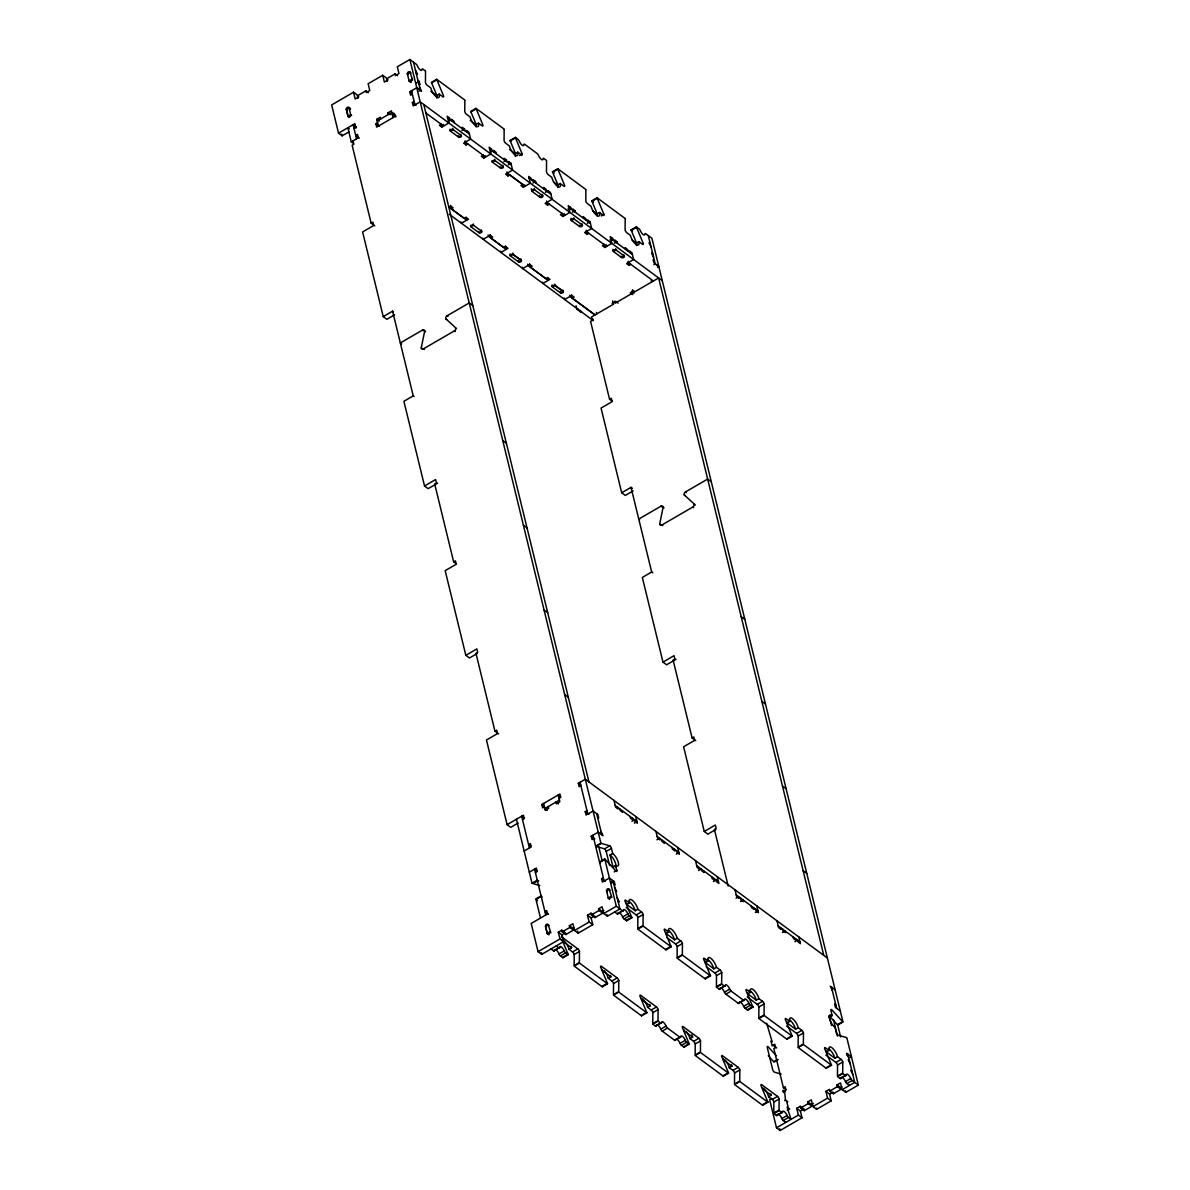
<?xml version="1.0" encoding="UTF-8"?>
<svg xmlns="http://www.w3.org/2000/svg" width="1190" height="1190" viewBox="0 0 1190 1190"><rect width="100%" height="100%" fill="white"/><g stroke="black" fill="none" stroke-linecap="round" stroke-linejoin="round"><path stroke-width="1.5" d="M425.529 71.445L425.44 82.556A2.172 0.774 59.8 0 0 427.061 85.145L430.706 87.837A7.586 2.707 59.8 0 0 436.373 96.881A7.586 2.707 59.8 0 0 439.17 94.084L442.799 96.777A2.172 0.774 59.8 0 0 443.602 95.974L436.864 79.819A2.172 0.774 59.8 0 1 436.7 79.299L431.449 82.363A2.172 0.774 59.8 0 0 431.613 82.883L437.087 96.003M464.844 100.496L464.755 111.607A2.172 0.774 59.8 0 0 466.391 114.195L470.02 116.873A7.586 2.707 59.8 0 0 475.703 125.932A7.586 2.707 59.8 0 0 478.484 123.135L482.114 125.813A2.172 0.774 59.8 0 0 482.917 125.01L476.179 108.87A2.172 0.774 59.8 0 1 476.015 108.35L470.764 111.399A2.172 0.774 59.8 0 0 470.928 111.919L475.985 124.028M504.158 129.531L504.069 140.643A2.172 0.774 59.8 0 0 505.705 143.231L509.335 145.924A7.586 2.707 59.8 0 0 515.017 154.968A7.586 2.707 59.8 0 0 517.799 152.171L521.428 154.864A2.172 0.774 59.8 0 0 522.231 154.06L515.493 137.906A2.172 0.774 59.8 0 1 515.33 137.386L510.079 140.435A2.172 0.774 59.8 0 0 510.242 140.97L515.716 154.075M546.567 160.858L546.478 171.97A2.172 0.774 59.8 0 0 548.099 174.558L551.729 177.236A7.586 2.707 59.8 0 0 557.411 186.294A7.586 2.707 59.8 0 0 560.207 183.498L563.837 186.175A2.172 0.774 59.8 0 0 564.64 185.387L557.902 169.233A2.172 0.774 59.8 0 1 557.738 168.712L552.487 171.762A2.172 0.774 59.8 0 0 552.651 172.282L558.125 185.402M563.748 940.576A7.586 2.707 59.8 0 1 568.969 949.263L572.598 951.941A2.172 0.774 59.8 0 1 574.22 954.529L574.13 965.64L579.381 962.591L579.471 951.479A2.172 0.774 59.8 0 0 577.849 948.891L562.111 937.259M585.882 189.909L585.792 201.006A2.172 0.774 59.8 0 0 587.414 203.594L591.043 206.287A7.586 2.707 59.8 0 0 596.726 215.345A7.586 2.707 59.8 0 0 599.522 212.534L603.152 215.226A2.172 0.774 59.8 0 0 603.955 214.423L597.216 198.284A2.172 0.774 59.8 0 1 597.053 197.763L591.802 200.812A2.172 0.774 59.8 0 0 591.966 201.333L597.439 214.453M604.044 970.579A7.586 2.707 59.8 0 1 608.283 978.299L611.913 980.977A2.172 0.774 59.8 0 1 613.534 983.565L613.445 994.676L618.696 991.627L618.785 980.515A2.172 0.774 59.8 0 0 617.164 977.927L601.426 966.31A2.172 0.774 59.8 0 0 600.623 967.113L607.361 983.252A2.172 0.774 59.8 0 1 607.525 983.773L602.274 986.822L574.19 966.087L579.456 963.037L607.525 983.773M625.196 218.945L625.107 230.057A2.172 0.774 59.8 0 0 626.728 232.645L630.358 235.322A7.586 2.707 59.8 0 0 636.04 244.381A7.586 2.707 59.8 0 0 638.837 241.585L642.466 244.262A2.172 0.774 59.8 0 0 643.269 243.474L636.531 227.32A2.172 0.774 59.8 0 1 636.367 226.799L631.116 229.849A2.172 0.774 59.8 0 0 631.28 230.369L636.754 243.489M626.238 907.568L636.248 914.961A2.172 0.774 59.8 0 1 637.87 917.55L637.78 928.661L643.031 925.612L643.121 914.5A2.172 0.774 59.8 0 0 641.499 911.912L637.87 909.234A7.586 2.707 59.8 0 0 632.188 900.175A7.586 2.707 59.8 0 0 629.391 902.972L626.773 904.504A7.586 2.707 59.8 0 1 626.55 903.284M642.704 998.96A7.586 2.707 59.8 0 1 647.598 1007.35L651.228 1010.027A2.172 0.774 59.8 0 1 652.849 1012.616L652.76 1023.727L658.011 1020.678L658.1 1009.566A2.172 0.774 59.8 0 0 656.478 1006.978L640.741 995.346A2.172 0.774 59.8 0 0 639.952 996.149L646.676 1012.303A2.172 0.774 59.8 0 1 646.839 1012.824L641.588 1015.873L613.519 995.123L618.77 992.073L646.839 1012.824M666.98 937.675L675.563 944.012A2.172 0.774 59.8 0 1 677.184 946.6L677.095 957.712L682.346 954.663L682.435 943.551A2.172 0.774 59.8 0 0 680.814 940.963L677.184 938.27A7.586 2.707 59.8 0 0 671.502 929.226A7.586 2.707 59.8 0 0 668.706 932.023L666.088 933.54A7.586 2.707 59.8 0 1 665.865 932.335M686.08 1031.299A7.586 2.707 59.8 0 1 689.992 1038.662L693.621 1041.354A2.172 0.774 59.8 0 1 695.243 1043.942L695.168 1055.039L700.419 1051.99L700.508 1040.878A2.172 0.774 59.8 0 0 698.887 1038.29L683.149 1026.673A2.172 0.774 59.8 0 0 682.346 1027.476L689.084 1043.615A2.172 0.774 59.8 0 1 689.248 1044.136L683.997 1047.2L681.439 1045.311A2.172 0.774 59.8 0 1 680.026 1043.332A4.343 1.547 59.8 0 0 676.515 1039.019M706.295 966.711L714.878 973.048A2.172 0.774 59.8 0 1 716.499 975.636L716.41 986.748L721.661 983.699L721.75 972.587A2.172 0.774 59.8 0 0 720.129 969.999L716.499 967.321A7.586 2.707 59.8 0 0 710.817 958.262A7.586 2.707 59.8 0 0 708.02 961.059L705.402 962.591A7.586 2.707 59.8 0 1 705.164 961.014M724.755 1059.636A7.586 2.707 59.8 0 1 729.306 1067.713L732.936 1070.39A2.172 0.774 59.8 0 1 734.572 1072.978L734.483 1084.09L739.734 1081.041L739.823 1069.929A2.172 0.774 59.8 0 0 738.202 1067.341L722.464 1055.723A2.172 0.774 59.8 0 0 721.661 1056.512L728.399 1072.666A2.172 0.774 59.8 0 1 728.563 1073.187L723.312 1076.236L695.228 1055.485L700.479 1052.436L728.563 1073.187M747.261 996.982L757.271 1004.375A2.172 0.774 59.8 0 1 758.908 1006.963L758.818 1018.075L764.069 1015.025L764.159 1003.914A2.172 0.774 59.8 0 0 762.537 1001.326L758.908 998.648A7.586 2.707 59.8 0 0 753.225 989.589A7.586 2.707 59.8 0 0 750.429 992.386L747.796 993.903A7.586 2.707 59.8 0 1 747.588 992.698M763.742 1088.359A7.586 2.707 59.8 0 1 768.621 1096.749L772.265 1099.441A2.172 0.774 59.8 0 1 773.887 1102.014L773.798 1113.126L779.048 1110.077L779.138 1098.965A2.172 0.774 59.8 0 0 777.516 1096.377L761.779 1084.759A2.172 0.774 59.8 0 0 760.975 1085.563L767.714 1101.702A2.172 0.774 59.8 0 1 767.877 1102.223L762.626 1105.272L734.542 1084.536L739.793 1081.487L767.877 1102.223M786.575 1026.018L796.601 1033.426A2.172 0.774 59.8 0 1 798.222 1035.999L798.133 1047.111L803.384 1044.061L803.473 1032.95A2.172 0.774 59.8 0 0 801.852 1030.361L798.222 1027.684A7.586 2.707 59.8 0 0 792.54 1018.625A7.586 2.707 59.8 0 0 789.743 1021.422L787.111 1022.954A7.586 2.707 59.8 0 1 786.902 1021.734M825.905 1055.069L835.916 1062.462A2.172 0.774 59.8 0 1 837.537 1065.05L837.448 1076.162L842.698 1073.112L842.788 1062.001A2.172 0.774 59.8 0 0 841.166 1059.412L837.537 1056.735A7.586 2.707 59.8 0 0 831.855 1047.676A7.586 2.707 59.8 0 0 829.058 1050.473L826.44 1051.99A7.586 2.707 59.8 0 1 826.217 1050.785M422.153 348.551L421.245 347.882L424.696 331.043A2.172 1.562 -53.5 0 0 422.495 330.076L400.331 342.943L401.699 343.955M660.599 524.686L659.691 524.016L663.128 507.178A2.172 1.562 -53.5 0 0 660.926 506.211L638.762 519.078L639.67 519.762M357.997 98.294L357.164 94.903L353.534 92.225L331.653 104.928L338.525 133.161L342.155 135.838L349.31 131.688M387.181 81.337L386.348 77.945L382.719 75.267L368.127 83.746L369.778 90.514L366.282 92.552L365.865 90.856L358.279 95.26L358.696 96.955L355.185 98.993L353.534 92.225M425.47 70.998L422.911 69.124A2.172 0.774 59.8 0 0 422.048 69.407A4.343 1.547 59.8 0 1 420.308 69.972A4.343 1.547 59.8 0 1 417.482 66.03A2.172 0.774 59.8 0 0 416.069 64.067L409.866 59.5L397.311 66.789L398.962 73.557L395.467 75.595L395.05 73.899L387.464 78.317L387.88 80.013L384.37 82.036L382.719 75.267M410 72.307L407.382 73.84L408.289 74.509M350.47 108.885L348.953 107.769L346.335 109.302L348.045 116.352L350.678 114.82L351.615 115.475M416.574 82.943L419.192 81.411L420.025 84.802L418.806 83.91M338.525 133.161L354.873 123.671L355.706 127.047L353.951 128.074M412.32 94.159L410.565 95.185L409.747 91.794L416.768 87.718L421.602 91.288L419.564 87.019M431.613 82.883L436.864 79.819M355.438 128.133L356.464 127.538M419.073 91.169L420.382 90.41L413.51 62.177M378.45 126.081L376.784 119.312L380.294 117.275L380.696 118.97M388.297 114.567L387.88 112.871L391.376 110.834L393.042 117.602M377.215 120.993L391.808 112.529L394.232 114.314M395.839 116.903L392.209 114.225L393.964 113.214L394.782 116.59L376.695 127.107L375.862 123.715L377.617 122.704M662.265 280.647L420.189 101.834L413.183 105.91L412.365 102.519L414.105 101.507M349.339 128.877L347.837 127.761L351.273 141.863L358.309 137.772L357.491 134.396L355.736 135.407L359.365 138.085M436.715 98.115A7.586 2.707 59.8 0 0 436.552 95.617L439.17 94.084M441.163 124.266L439.407 125.277L441.832 127.062L448.853 122.987L447.202 116.218L449.612 118.003L450.028 119.699M449.002 121.023L451.635 119.491L454.059 121.276L454.461 122.972M470.928 111.919L476.179 108.87M461.913 130.558L464.546 129.026L464.963 130.721M476.074 126.884A7.586 2.707 59.8 0 0 475.866 124.653L478.484 123.135M466.971 132.209L466.554 130.528L468.979 132.313L470.615 139.096L463.609 143.157L466.034 144.942L467.789 143.931M483.11 155.25L481.37 156.277L483.795 158.062L490.801 153.986L489.149 147.218L491.574 149.003L491.991 150.699M490.964 152.023L493.597 150.49L496.007 152.275L496.423 153.971M510.242 140.97L515.493 137.906M353.058 140.837L353.891 144.213L352.136 145.239L371.131 223.14L372.872 222.113L373.705 225.505L362.608 231.946L383.254 316.614L386.884 319.307L394.663 314.785M515.27 156.455A7.586 2.707 59.8 0 0 515.181 153.703L517.799 152.171M503.876 161.557L506.509 160.025L506.91 161.721M519.599 155.578L522.231 154.06M508.309 164.83L510.941 163.298L512.578 170.081L505.572 174.156L507.996 175.942L509.751 174.93L522.663 184.45L520.923 185.476L523.332 187.261L530.338 183.186L528.687 176.417L531.112 178.203L531.528 179.898M448.957 207.045L450.698 206.034L453.122 207.819L451.367 208.83L450.549 205.439M461.095 221.965L461.408 223.229L468.444 219.153L466.019 217.354L464.264 218.38L451.367 208.83M532.927 183.007L535.545 181.49L535.961 183.171M552.651 172.282L557.902 169.233M557.738 187.529A7.586 2.707 59.8 0 0 557.574 185.03L560.207 183.498M545.437 192.245L548.054 190.727L550.479 192.512L552.13 199.28L545.124 203.356L547.549 205.141L549.289 204.13M490.072 234.653L490.89 238.045L492.645 237.033L490.221 235.248L483.2 239.324L482.887 238.059M568.017 208.934L570.65 207.417L571.066 209.113M383.254 316.614L392.596 311.2L393.503 311.869M562.186 213.664L560.445 214.691L562.87 216.476L569.876 212.4L568.225 205.632L570.65 207.417M572.464 212.222L575.082 210.689L575.499 212.385M591.966 201.333L597.216 198.284M518.23 260.64L518.543 261.919A1.621 0.967 -13.7 0 0 520.759 261.83A1.621 0.967 -13.7 0 0 521.175 260.387L513.098 254.437A1.621 0.967 -13.7 0 0 510.882 254.526A1.621 0.967 -13.7 0 0 510.48 255.954L518.543 261.919L521.131 260.417L513.054 254.452L510.436 255.984L510.004 254.05M571.483 220.522L574.115 218.99L582.178 224.955A1.621 0.967 -13.7 0 1 581.761 226.397A1.621 0.967 -13.7 0 1 579.545 226.487L571.468 220.522L570.947 218.291M592.665 210.942L596.889 214.066L599.522 212.534M587.384 223.244L590.017 221.712L591.653 228.495L584.647 232.571L587.072 234.356L588.827 233.344M601.322 215.955L603.955 214.423M529.624 263.853L530.442 267.244L532.198 266.233L529.773 264.448L522.737 268.538L522.425 267.259M456.499 328.604L445.804 318.786A2.172 1.562 -53.5 0 1 447.053 315.811L469.217 302.944L472.846 305.622M609.979 239.934L612.612 238.402L613.014 240.097M421.245 347.882A2.172 1.562 -53.5 0 0 423.462 348.849L454.342 330.909A2.172 1.562 -53.5 0 0 455.591 327.934M604.148 244.664L602.408 245.675L604.817 247.475L611.838 243.4M631.28 230.369L636.531 227.32M614.412 243.206L617.045 241.689L617.461 243.385M560.192 291.639L560.505 292.918L563.093 291.401L555.016 285.451A1.621 0.967 -13.7 0 0 552.844 285.511A1.621 0.967 -13.7 0 0 552.428 286.954L560.505 292.918A1.621 0.967 -13.7 0 0 562.721 292.814A1.621 0.967 -13.7 0 0 563.123 291.386L555.061 285.421L552.398 286.969L551.967 285.05M616.078 249.989L613.445 251.507L612.895 249.29M636.382 245.616A7.586 2.707 59.8 0 0 636.204 243.117L638.837 241.585M571.587 294.852L572.405 298.244L574.16 297.217L571.736 295.432L564.7 299.523L564.313 297.946M629.971 252.622L629.555 250.926L631.979 252.711L633.615 259.494L626.609 263.57L629.034 265.355L630.774 264.329M414.135 396.538L413.228 395.868L403.901 401.298L424.532 485.966L428.162 488.659L437.652 483.14M576.109 305.771L576.971 309.296L577.983 308.701M653.875 264.626L655.184 263.868L658.814 266.545L657.505 267.304M576.971 309.296L580.601 311.973L581.613 311.378M612.567 300.862L613.386 304.253L591.49 316.971L592.322 320.348L590.567 321.374L609.563 399.275L611.987 401.06M424.532 485.966L435.599 479.54L436.433 482.932L434.677 483.943L453.658 561.844L456.082 563.644M502.73 440.553L506.39 443.215L588.946 781.919M506.36 443.23L423.819 104.527M609.563 399.275L611.318 398.248L612.136 401.64L601.054 408.081L621.686 492.749L625.315 495.442L633.11 490.92M453.658 561.844L455.413 560.832L456.246 564.224L445.179 570.65L465.826 655.318L469.455 657.996L477.354 653.414M523.377 525.221L527.021 527.899M621.686 492.749L631.027 487.335L632.396 488.331M695.391 505.081L684.25 494.921A2.172 1.562 -53.5 0 1 685.485 491.946L707.648 479.079L711.278 481.757M659.691 524.016A2.172 1.562 -53.5 0 0 661.893 524.983L692.788 507.044A2.172 1.562 -53.5 0 0 694.023 504.069M465.826 655.318L476.878 648.892L477.711 652.284L475.955 653.295L494.951 731.196L498.58 733.888M544.009 609.905L547.668 612.567M652.804 572.851L651.674 572.003L642.332 577.433L662.979 662.101L666.608 664.793L676.084 659.275M494.951 731.196L496.706 730.184L497.524 733.576L486.457 740.002L507.104 824.67L510.733 827.348L518.156 823.034M564.685 694.558L568.314 697.251M662.979 662.101L674.031 655.675L674.864 659.067L673.109 660.078L692.104 737.979L695.734 740.671M741.162 616.688L744.821 619.35M507.104 824.67L523.451 815.18L524.269 818.556L522.514 819.583M544.395 806.88L542.64 807.891L541.822 804.5L559.91 793.998L560.743 797.374L558.988 798.401M580.899 785.668L579.143 786.694L578.31 783.303L585.316 779.242L827.392 958.054M559.404 800.096L544.812 808.56L547.236 810.36M692.104 737.979L693.859 736.967L694.677 740.359L683.61 746.785L704.257 831.453L707.886 834.145L715.785 829.549M761.808 701.356L765.468 704.034M597.514 817.054L598.734 817.947L597.901 814.57L593.066 810.985L586.06 815.061L585.227 811.669L586.982 810.658M524.15 851.014L531.186 846.923L530.353 843.546L528.613 844.558L531.023 846.343M529.312 872.181L536.348 868.105L537.166 871.482L535.426 872.508M593.795 838.593L592.04 839.619L591.222 836.228L598.228 832.152L603.062 835.737L601.024 831.453M631.949 821.308L634.568 819.776L634.984 821.472L637.409 823.257L635.757 816.489M634.344 823.108L636.977 821.576L615.185 805.481M537.255 880.169L532.004 883.218L516.415 819.255M595.654 846.239L600.905 843.189L409.866 59.5M609.816 845.807L601.247 843.383L595.982 846.432L604.565 848.857L609.816 845.807A2.172 0.774 59.8 0 1 611.437 848.396L612.686 853.468A7.586 2.707 59.8 0 1 618.354 862.527A7.586 2.707 59.8 0 1 615.572 865.323L612.939 866.856L610.053 855L612.686 853.468M609.548 865.204L606.186 851.445L611.437 848.396M541.093 895.891L535.842 898.941L540.498 918.04M599.492 861.962L604.743 858.912L616.286 906.245L622.459 910.811A2.172 0.774 59.8 0 0 623.337 910.529A4.343 1.547 59.8 0 1 625.062 909.963A4.343 1.547 59.8 0 1 627.904 913.905A2.172 0.774 59.8 0 0 629.317 915.869L631.86 917.758L626.609 920.807L624.066 918.918A2.172 0.774 59.8 0 1 622.638 916.955A4.343 1.547 59.8 0 0 619.812 913.013A4.343 1.547 59.8 0 0 618.086 913.578A2.172 0.774 59.8 0 1 617.208 913.861L614.665 911.986M656.954 839.783L659.587 838.266L659.989 839.947L657.579 838.162L655.928 831.394M613.861 884.096L615.066 884.988L614.248 881.597L609.399 878.027L602.393 882.087L601.575 878.711L603.33 877.684M614.189 871.928L616.807 870.411L615.572 865.323M611.72 881.463L613.029 880.704L619.916 908.937L607.361 916.226L603.732 913.533L602.081 906.765L598.585 908.803L598.986 910.499L602.616 913.176L595.03 917.579L591.4 914.902L590.984 913.206L587.488 915.244L589.139 922.012L592.769 924.689L578.176 933.168L574.547 930.491L572.896 923.723L569.385 925.746L569.802 927.441L573.431 930.134L565.845 934.537L562.216 931.859L561.799 930.164L558.303 932.186L559.955 938.97L563.584 941.647L541.688 954.365L538.059 951.688L531.186 923.455L547.534 913.965L546.701 910.573L544.946 911.6L548.575 914.277M611.615 883.129L614.248 881.597M704.257 831.453L715.324 825.027L716.142 828.418L714.402 829.43L728.206 886.089M782.455 786.04L786.099 788.702M549.884 931.934L547.251 933.451L545.526 926.4L548.159 924.868L549.096 925.537M676.307 854.093L678.94 852.576L657.148 836.481M608.283 898.004L610.901 896.486M562.216 931.859L569.802 927.441M591.4 914.902L598.986 910.499M558.303 932.186L561.933 934.879L564.566 933.347M569.385 925.746L573.03 928.438L574.115 927.798M587.488 915.244L591.118 917.921L594.628 915.884L595.03 917.579M598.585 908.803L602.214 911.481L603.955 910.469M538.059 951.688L559.955 938.97M574.547 930.491L589.139 922.012M603.732 913.533L616.286 906.245M551.015 948.951L553.558 950.84L558.809 947.79A2.172 0.774 59.8 0 0 559.687 947.508A4.343 1.547 59.8 0 1 561.412 946.928A4.343 1.547 59.8 0 1 564.239 950.87A2.172 0.774 59.8 0 0 565.666 952.848L568.21 954.737L562.959 957.786L560.401 955.897A2.172 0.774 59.8 0 1 558.988 953.919A4.343 1.547 59.8 0 0 555.18 949.546M617.208 913.861L622.459 910.811M553.558 950.84A2.172 0.774 59.8 0 0 554.421 950.557L559.687 947.508M618.086 913.578L623.337 910.529M698.515 870.485L701.133 868.953L701.55 870.649L703.974 872.434L703.558 870.738M558.988 953.919L564.239 950.87M622.638 916.955L627.904 913.905M568.969 949.263L571.587 947.731A7.586 2.707 59.8 0 0 571.17 946.362M626.773 904.504L635.237 910.752L637.87 909.234M560.401 955.897L565.666 952.848M624.066 918.918L629.317 915.869M561.992 939.684L568.047 954.216L562.796 957.266A2.172 0.774 59.8 0 1 562.959 957.786M629.391 902.972L625.762 900.295A2.172 0.774 59.8 0 0 624.973 901.098L631.697 917.237L626.446 920.286A2.172 0.774 59.8 0 1 626.609 920.807M572.598 951.941L577.849 948.891M636.248 914.961L641.499 911.912M574.22 954.529L579.471 951.479M637.87 917.55L643.121 914.5M713.435 881.507L716.068 879.99L716.484 881.671L718.894 883.471L717.243 876.688M736.03 898.197L738.663 896.68L739.064 898.361L736.655 896.576L735.004 889.808M608.283 978.299L610.901 976.782A7.586 2.707 59.8 0 0 610.485 975.413M666.088 933.54L674.552 939.803L677.184 938.27M740.463 901.485L743.096 899.952L743.512 901.648L741.087 899.863L740.671 898.167M607.361 983.252L602.11 986.302A2.172 0.774 59.8 0 1 602.274 986.822M671.011 946.288L665.76 949.337A2.172 0.774 59.8 0 1 665.924 949.858L671.175 946.809A2.172 0.774 59.8 0 0 671.011 946.288L664.288 930.134A2.172 0.774 59.8 0 1 665.076 929.331L668.706 932.023M611.913 980.977L617.164 977.927M675.563 944.012L680.814 940.963M803.086 870.708L806.746 873.386M613.534 983.565L618.785 980.515M677.184 946.6L682.435 943.551M755.382 912.507L758.015 910.99L736.223 894.895M647.598 1007.35L650.216 1005.818A7.586 2.707 59.8 0 0 649.799 1004.449M705.402 962.591L713.866 968.839L716.499 967.321M782.425 932.469L785.058 930.952L785.474 932.648L783.05 930.848L782.633 929.152M646.676 1012.303L641.425 1015.353A2.172 0.774 59.8 0 1 641.588 1015.873M710.326 975.324L705.075 978.373A2.172 0.774 59.8 0 1 705.239 978.894L710.504 975.845A2.172 0.774 59.8 0 0 710.326 975.324L703.602 959.185A2.172 0.774 59.8 0 1 704.391 958.381L708.02 961.059M651.228 1010.027L656.478 1006.978M714.878 973.048L720.129 969.999M652.849 1012.616L658.1 1009.566M716.499 975.636L721.75 972.587M794.935 941.707L797.568 940.189L797.969 941.885L800.394 943.67L798.743 936.887M660.629 1022.998L658.085 1021.124L652.834 1024.174L655.378 1026.063L660.629 1022.998A2.172 0.774 59.8 0 0 661.506 1022.716A4.343 1.547 59.8 0 1 663.232 1022.15A4.343 1.547 59.8 0 1 666.058 1026.092A2.172 0.774 59.8 0 0 667.486 1028.056L679.847 1037.204A2.172 0.774 59.8 0 0 680.71 1036.907A4.343 1.547 59.8 0 1 682.45 1036.341A4.343 1.547 59.8 0 1 685.276 1040.283A2.172 0.774 59.8 0 0 686.689 1042.262L689.248 1044.136M724.293 986.034L721.735 984.145L716.484 987.194L719.028 989.083L724.293 986.034A2.172 0.774 59.8 0 0 725.156 985.751A4.343 1.547 59.8 0 1 726.882 985.171A4.343 1.547 59.8 0 1 729.723 989.113A2.172 0.774 59.8 0 0 731.136 991.091L743.497 1000.225A2.172 0.774 59.8 0 0 744.36 999.942A4.343 1.547 59.8 0 1 746.1 999.362A4.343 1.547 59.8 0 1 748.927 1003.304A2.172 0.774 59.8 0 0 750.355 1005.282L752.898 1007.171L747.647 1010.221L745.089 1008.332A2.172 0.774 59.8 0 1 743.676 1006.368A4.343 1.547 59.8 0 0 739.6 1002.01M655.378 1026.063A2.172 0.774 59.8 0 0 656.24 1025.765L661.506 1022.716M719.028 989.083A2.172 0.774 59.8 0 0 719.905 988.801L725.156 985.751M657.46 1024.888A4.343 1.547 59.8 0 1 660.807 1029.142L666.058 1026.092M720.515 987.789A4.343 1.547 59.8 0 1 724.457 992.163L729.723 989.113M660.807 1029.142A2.172 0.774 59.8 0 0 662.22 1031.12L667.486 1028.056M724.457 992.163A2.172 0.774 59.8 0 0 725.885 994.141L731.136 991.091M662.22 1031.12L674.596 1040.253L679.847 1037.204M725.885 994.141L738.246 1003.274L743.497 1000.225M674.596 1040.253A2.172 0.774 59.8 0 0 675.459 1039.956L680.71 1036.907M738.246 1003.274A2.172 0.774 59.8 0 0 739.109 1002.991L744.36 999.942M680.026 1043.332L685.276 1040.283M743.676 1006.368L748.927 1003.304M689.992 1038.662L692.625 1037.145A7.586 2.707 59.8 0 0 691.821 1034.809M747.796 993.903L756.275 1000.165L758.908 998.648M681.439 1045.311L686.689 1042.262M745.089 1008.332L750.355 1005.282M689.084 1043.615L683.819 1046.665A2.172 0.774 59.8 0 1 683.997 1047.2M750.429 992.386L746.799 989.708A2.172 0.774 59.8 0 0 745.996 990.496L752.735 1006.651L747.484 1009.7A2.172 0.774 59.8 0 1 747.647 1010.221M693.621 1041.354L698.887 1038.29M757.271 1004.375L762.537 1001.326M695.243 1043.942L700.508 1040.878M758.908 1006.963L764.159 1003.914M729.306 1067.713L731.939 1066.18A7.586 2.707 59.8 0 0 731.523 1064.827M787.111 1022.954L795.589 1029.216L798.222 1027.684M771.983 1045.861L774.779 1044.24L775.612 1047.617L773.857 1048.643L783.392 1087.734L785.802 1089.519M728.399 1072.666L723.148 1075.715A2.172 0.774 59.8 0 1 723.312 1076.236M792.049 1035.687L786.798 1038.736A2.172 0.774 59.8 0 1 786.962 1039.257L792.213 1036.207A2.172 0.774 59.8 0 0 792.049 1035.687L785.311 1019.547A2.172 0.774 59.8 0 1 786.114 1018.744L789.743 1021.422M732.936 1070.39L738.202 1067.341M796.601 1033.426L801.852 1030.361M828.924 1016.736A7.586 2.707 59.8 0 1 829.534 1017.123L832.152 1015.606L830.918 1010.518A2.172 0.774 59.8 0 1 831.721 1009.715L842.609 1021.689L837.358 1024.739L829.192 1015.769M734.572 1072.978L739.823 1069.929M798.222 1035.999L803.473 1032.95M777.65 1059.427L773.708 1061.703L769.618 1057.226M774.08 1062.03L778.007 1059.755M837.73 1025.066L842.981 1022.017L651.942 238.312L645.768 233.746A2.172 0.774 59.8 0 0 644.906 234.028A4.343 1.547 59.8 0 1 643.165 234.594A4.343 1.547 59.8 0 1 640.339 230.652A2.172 0.774 59.8 0 0 638.911 228.688L636.367 226.799M783.392 1087.734L785.132 1086.708L785.965 1090.1L782.901 1091.884M768.621 1096.749L771.254 1095.231A7.586 2.707 59.8 0 0 770.837 1093.863M826.44 1051.99L834.904 1058.252L837.537 1056.735M771.655 1098.4L769.618 1099.59L776.505 1127.822L780.134 1130.5L802.015 1117.782L800.364 1111.014L796.735 1108.336L800.245 1106.298L803.875 1108.976L800.364 1111.014M846.521 1054.92L847.845 1054.161L854.718 1082.379L842.163 1089.668L840.512 1082.9L837.016 1084.938L837.433 1086.634L841.062 1089.311L833.476 1093.714L829.846 1091.037L829.43 1089.341L825.92 1091.379L827.571 1098.147L831.2 1100.839L816.608 1109.303L812.978 1106.626L811.327 1099.858L807.832 1101.88L808.248 1103.576L811.877 1106.269L804.291 1110.672L800.647 1107.994L800.245 1106.298M767.714 1101.702L762.463 1104.751A2.172 0.774 59.8 0 1 762.626 1105.272M831.364 1064.738L826.113 1067.787A2.172 0.774 59.8 0 1 826.277 1068.308L831.527 1065.258A2.172 0.774 59.8 0 0 831.364 1064.738L824.625 1048.583A2.172 0.774 59.8 0 1 825.429 1047.78L829.058 1050.473M772.265 1099.441L777.516 1096.377M835.916 1062.462L841.166 1059.412M773.887 1102.014L779.138 1098.965M837.537 1065.05L842.788 1062.001M850.151 1057.598L851.475 1056.839L846.625 1053.269L848.663 1057.538M781.666 1112.412L779.123 1110.523L773.857 1113.572L776.416 1115.461L781.666 1112.412A2.172 0.774 59.8 0 0 782.529 1112.129A4.343 1.547 59.8 0 1 784.269 1111.549A4.343 1.547 59.8 0 1 787.096 1115.491A2.172 0.774 59.8 0 0 788.509 1117.47L791.067 1119.359L787.111 1107.176L789.52 1108.961M845.317 1075.433L842.773 1073.559L837.507 1076.608L840.066 1078.497L845.317 1075.433A2.172 0.774 59.8 0 0 846.179 1075.15A4.343 1.547 59.8 0 1 847.92 1074.585A4.343 1.547 59.8 0 1 850.746 1078.527A2.172 0.774 59.8 0 0 852.174 1080.505L858.347 1085.072L845.807 1092.361L842.163 1089.668M776.416 1115.461A2.172 0.774 59.8 0 0 777.278 1115.179L782.529 1112.129M840.066 1078.497A2.172 0.774 59.8 0 0 840.928 1078.2L846.179 1075.15M777.278 1115.179A4.343 1.547 59.8 0 1 779.019 1114.614A4.343 1.547 59.8 0 1 781.845 1118.555L787.096 1115.491M841.985 1077.262A4.343 1.547 59.8 0 1 845.495 1081.576L850.746 1078.527M800.647 1107.994L808.248 1103.576M829.846 1091.037L837.433 1086.634M781.845 1118.555A2.172 0.774 59.8 0 0 783.258 1120.519L788.509 1117.47M845.495 1081.576A2.172 0.774 59.8 0 0 846.908 1083.555L852.174 1080.505M807.832 1101.88L811.461 1104.573L813.425 1103.428M825.92 1091.379L829.549 1094.056L833.059 1092.018L833.476 1093.714M837.016 1084.938L840.646 1087.615L841.955 1086.857M776.505 1127.822L798.386 1115.104L802.015 1117.782M812.978 1106.626L827.571 1098.147M538.668 880.659L532.332 883.397L539.844 885.524M846.477 1037.546L837.909 1035.121A2.172 0.774 59.8 0 1 836.287 1032.533L835.038 1027.461A7.586 2.707 59.8 0 1 829.37 1018.402A7.586 2.707 59.8 0 1 832.152 1015.606M781.22 1074.064L774.259 1072.101A2.172 0.774 59.8 0 1 772.637 1069.513L767.267 1047.498A2.172 0.774 59.8 0 1 768.056 1046.694L776.237 1055.664M490.89 238.045L503.816 247.579L505.572 246.553L507.996 248.353L500.945 252.444L500.633 251.164M436.7 79.299L464.784 100.049M476.015 108.35L504.099 129.085M515.33 137.386L517.888 139.275A2.172 0.774 59.8 0 1 519.301 141.253A4.343 1.547 59.8 0 0 522.127 145.195A4.343 1.547 59.8 0 0 523.868 144.615A2.172 0.774 59.8 0 1 524.731 144.332L537.092 153.465A2.172 0.774 59.8 0 1 538.52 155.444A4.343 1.547 59.8 0 0 541.346 159.386A4.343 1.547 59.8 0 0 543.086 158.82A2.172 0.774 59.8 0 1 543.949 158.523L546.493 160.412M557.738 168.712L585.807 189.463M597.053 197.763L625.137 218.499M415.444 70.076L417.482 74.36L416.262 73.468M650.246 243.534L649.041 242.641L651.064 246.925M510.079 140.435L511.031 141.149M552.487 171.762L554.243 173.056M591.802 200.812L593.557 202.107M631.116 229.849L632.545 230.905M411.071 72.947L409.94 72.114L412.618 80.042M417.988 80.518L419.192 81.411M652.789 253.976L651.585 253.083L653.622 257.367M409.866 72.159A1.562 1.116 -53.5 0 0 407.397 73.602L408.23 74.301M430.899 91.437L436.552 95.617M470.214 120.487L475.866 124.653M509.528 149.524L515.181 153.703M553.335 181.892L557.574 185.03M631.979 239.978L636.204 243.117M654.366 260.461L653.161 259.569L653.994 262.96L658.829 266.53M411.219 82.452L409.092 80.905L407.322 73.631M416.753 87.718L420.382 90.41M395.05 73.899L397.475 75.699M464.546 129.026L462.122 127.241L462.538 128.937M506.509 160.025L504.084 158.24L504.501 159.936M510.941 163.298L508.517 161.513L508.933 163.209M535.545 181.49L533.135 179.69L533.537 181.386M575.082 210.689L572.673 208.905L573.074 210.6M590.017 221.712L587.592 219.927L588.009 221.623M612.612 238.402L610.187 236.617L611.824 243.4M617.045 241.689L614.62 239.904L615.037 241.585M412.409 91.437L411.502 90.767L414.953 104.884M447.589 117.914L469.381 134.009M489.551 148.914L511.343 165.008M529.104 178.113L550.896 194.208M568.627 207.328L590.418 223.422M610.589 238.327L632.366 254.407M409.747 91.794L412.171 93.579M616.063 249.989L624.14 255.954A1.621 0.967 -13.7 0 1 623.724 257.382A1.621 0.967 -13.7 0 1 621.492 257.486L613.43 251.521A1.621 0.967 -13.7 0 1 613.832 250.093A1.621 0.967 -13.7 0 1 616.063 249.989L615.751 248.725M412.365 102.519L415.994 105.196M425.633 112.782L443.587 126.036L443.201 124.459M507.342 173.13L525.087 186.25L524.775 184.971M546.879 202.33L564.625 215.45L564.164 213.546M586.417 231.544L606.588 246.449L606.127 244.545M628.365 262.544L653.429 281.048M365.865 90.856L368.29 92.642M631.86 291.252L634.27 293.038M387.88 112.871L390.305 114.656M632.693 294.629L630.269 292.844L633.779 290.806L634.984 291.699L658.62 277.969L823.763 955.377M376.784 119.312L379.208 121.097M375.862 123.715L379.491 126.393M618.101 303.108L615.676 301.323L612.181 303.361L613.386 304.253M350.529 108.707L348.938 107.531L350.678 114.82M347.673 110.075L346.32 109.063L348.09 116.323L349.22 117.17M356.405 127.166L353.088 124.712L356.524 138.814M530.442 267.244L545.779 278.564L547.534 277.553L549.944 279.338L542.908 283.428L542.595 282.164M572.405 298.244L595 314.933L569.951 296.474L569.638 295.209M448.913 207.06L466.659 220.18L465.974 217.324M351.273 141.863L353.058 143.187M449.21 214.215L593.334 320.69M371.131 223.14L374.761 225.817M447.053 315.811L447.961 316.481M685.485 491.946L686.392 492.615M445.804 318.786L446.711 319.455M684.25 494.921L685.157 495.59M454.342 330.909L455.249 331.579M692.788 507.044L693.696 507.714M424.696 331.043L425.603 331.713M663.128 507.178L664.05 507.847M422.495 330.076L423.402 330.746M660.926 506.211L661.833 506.88M423.462 348.849L424.369 349.518M661.893 524.983L662.8 525.653M696.7 865.68L718.492 881.775M778.186 925.894L799.963 941.974M578.31 783.303L580.735 785.088M835.127 989.812L830.293 986.227L832.331 990.511M585.227 811.669L588.857 814.347M560.579 796.794L558.17 795.009L559.821 801.777L556.31 803.815L555.894 802.12L558.318 803.919M835.826 1004.91L834.621 1004.018L835.454 1007.394L840.289 1010.979M591.222 836.228L594.851 838.905M541.822 804.5L544.246 806.284M524.537 818.318L521.666 816.206L529.416 847.964M614.62 887.205L616.658 891.474L615.438 890.581M849.422 1060.647L848.217 1059.755L850.24 1064.039M601.575 878.711L605.204 881.388M610.098 890.105L609.191 889.421A1.621 1.175 -53.5 0 0 607.554 888.915A1.621 1.175 -53.5 0 0 606.558 890.953L608.328 898.212L609.459 899.06M617.164 897.647L619.202 901.916L617.982 901.023M851.966 1071.089L850.761 1070.197L852.799 1074.481M607.465 891.622L606.558 890.953L609.191 889.421L611.868 897.364M671.175 946.809L643.106 926.058L637.855 929.107L665.924 949.858M710.504 975.845L682.42 955.109L677.17 958.158L705.239 978.894M792.213 1036.207L764.129 1015.472L758.878 1018.521L786.962 1039.257M831.527 1065.258L803.458 1044.508L798.193 1047.557L826.277 1068.308M846.908 1083.555L849.467 1085.429M536.988 870.916L534.563 869.131L545.749 914.991M776.639 1047.944L771.789 1044.374L770.971 1040.982L772.176 1041.875L766.643 1023.207M590.984 913.206L593.408 914.991M785.4 1092.018L782.975 1090.233L785.013 1094.517L785.385 1100.11L787.81 1101.91M561.799 930.164L565.428 932.841M550.866 932.796L548.188 924.853A1.621 1.175 -53.5 0 0 546.567 924.347A1.621 1.175 -53.5 0 0 545.556 926.385L546.463 927.055M571.587 947.731L563.123 941.468A7.586 2.707 59.8 0 1 562.9 940.264M610.901 976.782L602.438 970.519A7.586 2.707 59.8 0 1 602.214 969.3M650.216 1005.818L641.752 999.555A7.586 2.707 59.8 0 1 641.529 998.351M692.625 1037.145L684.146 1030.882A7.586 2.707 59.8 0 1 683.938 1029.662M731.939 1066.18L723.461 1059.918A7.586 2.707 59.8 0 1 723.252 1058.713M771.254 1095.231L762.775 1088.969A7.586 2.707 59.8 0 1 762.567 1087.749M789.52 1109.095L788.39 1108.262L786.62 1100.988A1.621 1.175 -53.5 0 0 784.76 1100.646M545.556 926.385L547.326 933.644L548.917 934.819M556.265 945.901L558.809 947.79M783.258 1120.519L785.817 1122.408M600.534 863.048L599.849 862.289L605.115 859.24L616.004 871.214A2.172 0.774 59.8 0 0 616.807 870.411M768.264 1055.723L768.948 1056.482M542.134 896.962L541.45 896.219L536.199 899.268L537.568 900.756M846.819 1037.739L858.347 1085.072M648.312 235.635L655.184 263.868M831.498 987.12L836.659 1008.287M837.596 1024.516L840.631 1036.966M833.536 1020.068L837.433 1036.059M651.257 280.557L651.614 282.045M829.534 1017.123L831.557 1025.468M845.391 1090.665L845.807 1092.361M840.646 1087.615L841.062 1089.311M627.948 251.135L627.532 249.439L625.122 247.654L625.524 249.335M795.545 938.702L795.961 940.383L793.537 938.598L793.12 936.902M628.067 261.264L629.034 265.355M829.549 1094.056L831.2 1100.839M623.813 254.69L624.125 255.954L621.507 257.471L621.21 256.207M632.5 289.765L633.214 292.725L615.126 303.242L614.665 301.338M780.61 927.664L781.027 929.36L778.602 927.575L776.951 920.807M816.31 1108.039L816.608 1109.303M603.999 244.084L604.817 247.475M811.461 1104.573L811.877 1106.269M756.78 905.902L758.432 912.67L756.022 910.886L755.605 909.19M803.949 1109.288L804.291 1110.672M585.986 220.135L585.584 218.439L583.16 216.654L583.576 218.35M753.582 907.702L753.999 909.398L751.574 907.613L751.173 905.917M586.105 230.28L587.072 234.356M581.865 223.69L582.163 224.955L579.56 226.472L579.247 225.208M796.735 1108.336L798.386 1115.104M573.788 217.725L574.101 219.005A1.621 0.967 -13.7 0 0 571.884 219.094A1.621 0.967 -13.7 0 0 571.468 220.522M596.383 312.435L596.755 313.907M592.903 318.92L593.126 319.798M631.027 487.335L651.674 572.003M562.037 213.084L562.87 216.476M580.17 310.218L580.601 311.973M779.703 1128.73L780.134 1130.5M548.054 190.727L548.471 192.423M546.448 190.921L546.046 189.24L543.622 187.44L544.038 189.136M714.045 878.488L714.461 880.184L712.037 878.399L711.635 876.703M546.567 201.065L547.549 205.141M542.328 194.476L542.64 195.74A1.621 0.967 -13.7 0 1 542.238 197.183A1.621 0.967 -13.7 0 1 540.022 197.272L531.945 191.307L531.335 188.764M562.811 290.122L563.093 291.401M539.635 195.681L540.022 197.272L542.64 195.74L534.578 189.79A1.621 0.967 -13.7 0 0 532.346 189.879A1.621 0.967 -13.7 0 0 531.945 191.307L534.578 189.79L534.265 188.511M699.125 867.465L699.527 869.161L697.117 867.376L695.466 860.593M554.748 284.157L555.016 285.451M547.549 277.835L548.159 280.379L527.988 265.474L527.676 264.21M522.514 183.87L523.332 187.261M677.705 847.488L679.356 854.256L676.946 852.471L676.53 850.776M674.507 849.288L674.923 850.984L672.499 849.199L672.097 847.503M507.029 171.866L507.996 175.942M502.79 165.276L503.087 166.541A1.621 0.967 -13.7 0 1 502.686 167.983A1.621 0.967 -13.7 0 1 500.469 168.073L492.392 162.108L492.095 160.829M500.172 166.793L500.469 168.073L503.102 166.541L495.025 160.59A1.621 0.967 -13.7 0 0 492.809 160.68A1.621 0.967 -13.7 0 0 492.392 162.108L495.04 160.576L494.713 159.311M664.02 841.538L664.437 843.234L662.012 841.449L661.595 839.753M520.789 258.81L521.131 260.417M493.597 150.49L493.999 152.186M512.786 253.158L513.054 254.452M485.237 155.771L485.55 157.035L465.379 142.131L465.067 140.866M505.348 245.899L506.196 249.379L488.45 236.275L488.138 235.01M482.962 154.67L483.795 158.062M632.559 818.289L632.961 819.984L630.551 818.199L630.135 816.504M465.216 141.565L466.034 144.942M460.828 134.277L461.14 135.556A1.621 0.967 -13.7 0 1 460.723 136.984A1.621 0.967 -13.7 0 1 458.507 137.073L450.445 131.108L449.984 129.204M481.31 229.923L481.593 231.202A1.621 0.967 -13.7 0 1 481.206 232.63A1.621 0.967 -13.7 0 1 478.99 232.719L470.898 226.769L470.615 225.49M458.21 135.794L458.507 137.073L461.14 135.541L453.063 129.591A1.621 0.967 -13.7 0 0 450.846 129.68A1.621 0.967 -13.7 0 0 450.445 131.108L453.078 129.576L452.75 128.327M622.058 810.539L622.474 812.235L620.049 810.45L619.648 808.754M451.635 119.491L452.051 121.187M478.678 231.44L478.99 232.719L481.593 231.202L473.516 225.252A1.621 0.967 -13.7 0 0 471.329 225.326A1.621 0.967 -13.7 0 0 470.928 226.755L473.516 225.252L473.233 223.958M617.625 807.266L618.041 808.962L615.617 807.177L613.966 800.394M440.999 123.686L441.832 127.062M596.696 813.677L601.857 834.845M598.719 846.611L602.185 860.831M580.066 782.291L587.801 814.034M592.962 835.216L604.148 881.076M606.945 914.53L607.361 916.226M602.214 911.481L602.616 913.176M395.318 114.79L395.69 116.278M591.118 917.921L592.769 924.689M548.307 806.537L548.724 808.233L545.228 810.256L543.577 803.488M577.656 931.056L578.176 933.168M573.03 928.438L573.431 930.134M565.518 933.153L565.845 934.537M561.933 934.879L563.584 941.647M392.596 311.2L413.228 395.868M341.723 134.083L342.155 135.838M541.272 952.595L541.688 954.365M554.421 950.557A4.343 1.547 59.8 0 1 554.495 950.051M656.24 1025.765A4.343 1.547 59.8 0 1 656.374 1025.125M675.459 1039.956A4.343 1.547 59.8 0 1 675.533 1039.465M568.047 954.216A2.172 0.774 59.8 0 1 568.21 954.737M561.382 937.125A2.172 0.774 59.8 0 1 561.888 937.125M788.316 1108.292A1.562 1.116 -53.5 0 1 787.215 1110.091M350.708 114.805A1.621 1.175 -53.5 0 1 349.711 116.843A1.621 1.175 -53.5 0 1 348.09 116.323M346.394 109.034A1.562 1.116 -53.5 0 1 348.878 107.591M549.884 932.157A1.562 1.116 -53.5 0 1 547.4 933.6M610.887 896.725A1.562 1.116 -53.5 0 1 608.402 898.167M596.889 214.066A7.586 2.707 59.8 0 1 597.127 215.985M631.697 917.237A2.172 0.774 59.8 0 1 631.86 917.758M752.735 1006.651A2.172 0.774 59.8 0 1 752.898 1007.171M840.928 1078.2A4.343 1.547 59.8 0 1 841.062 1077.56M719.905 988.801A4.343 1.547 59.8 0 1 719.965 988.295M739.109 1002.991A4.343 1.547 59.8 0 1 739.183 1002.486M828.775 1048.896A7.586 2.707 59.8 0 1 834.904 1058.252M789.461 1019.845A7.586 2.707 59.8 0 1 795.589 1029.216M749.046 990.363A7.586 2.707 59.8 0 1 756.275 1000.165M707.44 959.318A7.586 2.707 59.8 0 1 713.866 968.839M668.126 930.283A7.586 2.707 59.8 0 1 674.552 939.803M628.811 901.232A7.586 2.707 59.8 0 1 635.237 910.752M604.565 848.857A2.172 0.774 59.8 0 1 606.186 851.445M613.832 867.391A7.586 2.707 59.8 0 1 612.939 866.856M610.053 855A7.586 2.707 59.8 0 1 614.605 860.995A7.586 2.707 59.8 0 1 615.78 866.915M411.725 79.358L409.092 80.89A1.621 1.175 -53.5 0 0 410.714 81.411A1.621 1.175 -53.5 0 0 411.71 79.373"/></g></svg>
